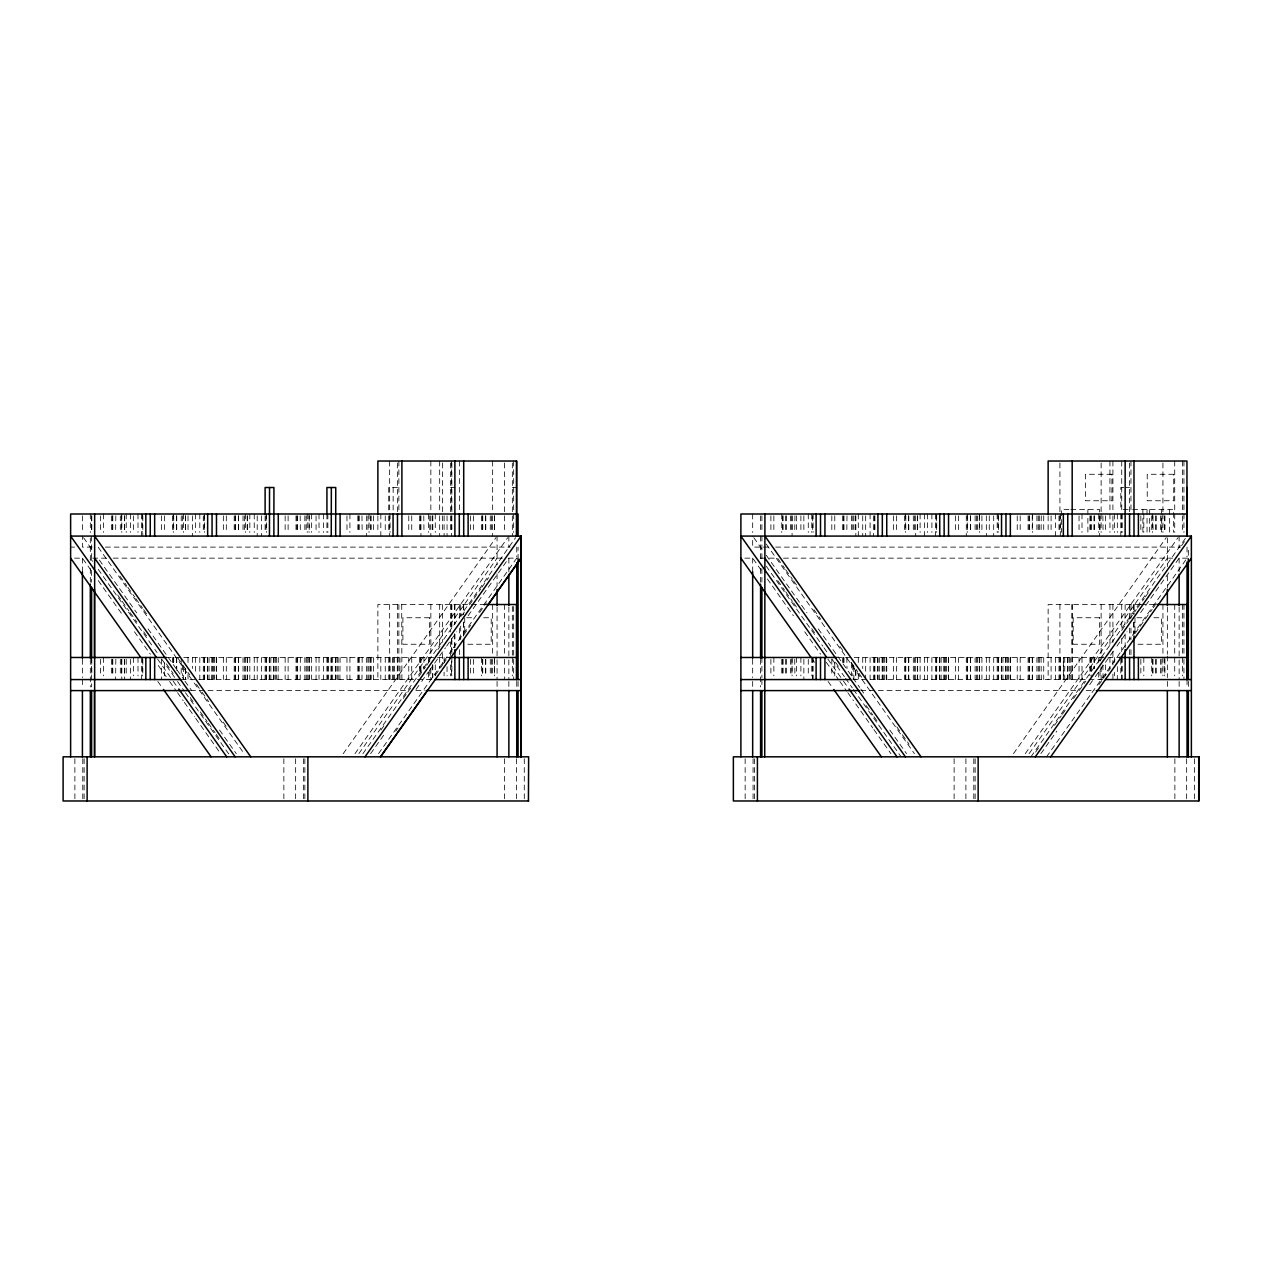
<?xml version="1.0" encoding="UTF-8"?>
<svg xmlns="http://www.w3.org/2000/svg" width="1262" height="1262" viewBox="0 0 1262 1262"><rect width="100%" height="100%" fill="white"/><g stroke="black" fill="none" stroke-linecap="round" stroke-linejoin="round"><path stroke-width="0.75" stroke-dasharray="5 3.75" d="M343.217 753.666L495.95 537.675M355.001 753.666L507.734 537.675M358.865 753.619L497.07 558.151M362.904 753.666L515.637 537.675M380.95 730.02L385.399 723.71M403.241 698.485L406.585 693.753M407.705 692.175L412.169 685.865M418.858 676.416L425.546 666.951M426.651 665.374L431.115 659.064M437.804 649.599L440.028 646.459M461.529 616.061L464.921 611.265M469.448 604.861L472.84 600.065M473.976 598.456L480.759 588.865M481.879 587.272L488.678 577.665M370.649 753.619L384.247 734.374M416.003 689.478L420.53 683.058M421.666 681.464L428.465 671.841M429.601 670.232L445.486 647.785M446.606 646.176L456.797 631.773M468.107 615.777L508.854 558.151L518.083 558.151L518.083 547.109M378.553 753.619L452.253 649.394M453.389 647.785L516.757 558.151M395.747 731.171L398.003 727.969M435.422 675.044L442.236 665.421M443.372 663.812L446.764 659.016M463.753 634.975L470.552 625.368M479.607 612.575L486.391 602.968M1013.481 753.666L1166.214 537.675M1025.265 753.666L1177.998 537.675M1029.129 753.619L1167.35 558.151M1030.944 756.821L1185.901 537.675M1035.613 752.089L1040.062 745.795M1054.559 725.287L1061.247 715.838M1062.367 714.26L1066.832 707.95M1073.52 698.485L1077.969 692.175M1079.089 690.598L1085.777 681.149M1100.275 660.641L1104.739 654.331M1121.618 630.464L1128.402 620.857M1129.537 619.263L1136.321 609.656M1137.456 608.063L1144.24 598.456M1145.375 596.863L1148.767 592.067M1181.563 545.673L1184.955 540.877M1040.913 753.619L1056.783 731.171M1089.674 684.667L1094.201 678.246M1095.337 676.653L1114.614 649.394M1116.886 646.176L1127.061 631.773M1140.643 612.575L1179.134 558.151L1188.347 558.151L1188.347 547.109M1046.545 756.821L1187.037 558.151M1098.902 684.667L1102.294 679.855M1103.43 678.246L1110.229 668.623M1135.153 633.382L1144.208 620.573M1145.344 618.979L1152.143 609.372M1153.263 607.763L1156.67 602.968M397.562 487.511L388.728 487.511L388.728 510.227M450.534 487.511L454.951 487.511M512.34 487.511L516.757 487.511M1123.748 487.511L1120.814 487.511L1120.814 510.227M1125.231 487.511L1129.632 487.511M1068.961 509.596L1061.389 509.596L1061.389 532.296M1070.854 509.596L1099.659 509.596L1099.659 536.082M1123.196 509.596L1130.768 509.596M1132.661 509.596L1173.518 509.596L1173.518 532.296M70.625 547.109L74.553 547.109M92.236 547.109L82.409 547.109L82.409 536.082M105.393 547.109L510.227 547.109M768.448 547.109L752.673 547.109L752.673 536.082M775.657 547.109L1180.491 547.109M74.553 558.151L82.409 558.151L92.599 572.554M106.45 558.151L90.265 558.151L92.568 561.353M113.249 558.151L502.355 558.151M744.817 558.151L752.688 558.151L761.727 570.96M760.544 558.151L776.714 558.151M783.513 558.151L1172.635 558.151M485.097 604.514L377.874 604.514L377.874 679.571M1139.87 604.514L1048.138 604.514L1048.138 679.571M1140.659 604.514L1155.566 604.514M466.593 617.749L474.165 617.749M483.63 617.749L491.202 617.749L491.202 644.251L464.716 644.251M1136.873 617.749L1144.445 617.749M1153.894 617.749L1161.466 617.749L1161.466 644.251L1134.98 644.251M166.237 657.486L452.727 657.486M836.706 657.486L1122.991 657.486M181.223 679.571L436.715 679.571M852.765 679.571L1105.544 679.571M190.499 690.598L409.093 690.598M415.892 690.598L424.805 690.598M860.763 690.598L1079.357 690.598M1086.156 690.598L1095.085 690.598M777.739 558.467L784.522 568.074M785.658 569.667L792.441 579.274M793.577 580.867L796.969 585.663M813.927 609.656L820.71 619.263M839.94 646.459L844.404 652.754M851.093 662.219L857.781 671.684M858.901 673.261L863.366 679.571M896.809 726.865L901.273 733.175M902.377 734.752L909.066 744.217M766.239 544.08L914.445 753.666M753.808 537.675L761.727 548.875M766.255 555.28L806.97 612.859M818.281 628.855L830.727 646.459M832.952 649.599L851.913 676.416M853.017 677.994L859.706 687.443M860.826 689.02L865.29 695.33M889.82 730.02L906.542 753.666M777.739 580.567L784.538 590.159M785.674 591.768L792.457 601.375M793.593 602.968L796.985 607.763M811.703 628.571L815.094 633.382M835.491 662.219L838.883 667.03M866.095 705.505L872.91 715.128M874.03 716.737L877.437 721.548M766.239 566.149L822.824 646.176M823.96 647.785L827.367 652.596M831.895 659.016L844.373 676.653M845.508 678.246L852.307 687.869M853.443 689.478L901.068 756.821M827.856 659.064L842.353 679.571M843.473 681.149L847.922 687.443M767.391 578.958L793.419 615.777M804.73 631.773L820.584 654.205M826.263 662.219L838.725 679.855M839.861 681.464L846.676 691.087M847.812 692.68L853.475 700.694M855.746 703.912L864.817 716.737M865.953 718.346L872.752 727.969M873.888 729.562L890.893 753.619M812.207 659.016L814.479 662.219M828.077 681.464L832.62 687.869M119.906 576.071L126.689 585.663M127.825 587.272L134.608 596.863M135.744 598.456L142.527 608.063M143.663 609.656L147.055 614.452M177.485 657.486L181.933 663.796M183.053 665.374L189.742 674.839M196.43 684.288L200.895 690.598M202.015 692.175L208.703 701.64M223.2 722.132L227.649 728.442M98.231 547.282L244.165 753.666M83.544 537.675L92.583 550.469M99.367 560.076L136.706 612.859M148.017 628.855L176.065 668.529M177.169 670.106L183.873 679.571M184.978 681.149L191.666 690.598M219.541 730.02L236.262 753.666M117.666 594.97L121.057 599.765M122.193 601.375L128.976 610.966M130.112 612.575L136.895 622.182M143.694 631.773L147.086 636.584M166.347 663.812L173.146 673.435M190.152 697.492L193.559 702.303M200.358 711.926L207.173 721.548M208.293 723.158L215.108 732.78M216.244 734.374L219.635 739.185M98.231 569.351L153.696 647.785M154.816 649.394L157.087 652.596M161.631 659.016L176.364 679.855M177.5 681.464L184.299 691.087M185.435 692.68L230.788 756.821M157.592 659.064L172.089 679.571M173.194 681.149L177.658 687.443M98.247 580.567L123.155 615.777M134.466 631.773L150.32 654.205M158.255 665.421L168.461 679.855M169.597 681.464L176.396 691.087M177.532 692.68L183.195 700.694M184.331 702.303L194.537 716.737M195.673 718.346L220.613 753.619M157.813 681.464L162.341 687.869M1194.562 758.746L1194.562 799.051M1188.347 681.401L1188.347 686.922M1187.037 547.109L1187.037 556.857M1187.037 679.571L1187.037 686.922M1186.659 758.746L1186.659 799.051M1183.945 461.024L1183.945 512.041M1183.945 513.997L1183.945 532.406M1183.945 604.514L1183.945 655.53M1183.945 659.332L1183.945 679.571M1182.62 461.024L1182.62 513.997M1182.62 515.842L1182.62 532.406M1182.62 604.514L1182.62 655.53M1182.62 657.486L1182.62 675.88M1179.134 536.082L1179.134 547.109M1179.134 558.151L1179.134 571.86M1179.134 607.117L1179.134 658.133M1179.134 659.979L1179.134 679.571M1179.134 681.401L1179.134 686.922M1174.717 461.024L1174.717 512.041M1174.717 513.997L1174.717 532.406M1174.717 604.514L1174.717 655.53M1174.717 657.486L1174.717 675.88M1174.875 758.746L1174.875 799.051M1169.369 509.596L1169.369 532.296M1167.35 537.912L1167.35 566.591M1167.35 575.772L1167.35 588.013M1167.35 607.117L1167.35 654.237M1167.35 656.066L1167.35 677.615M1167.35 681.401L1167.35 686.922M1164.889 515.842L1164.889 532.406M1164.889 659.332L1164.889 675.88M1164.7 515.842L1164.7 532.406M1164.7 657.486L1164.7 675.88M1162.933 462.98L1162.933 512.041M1162.933 513.997L1162.933 532.406M1162.933 604.514L1162.933 655.53M1162.933 657.486L1162.933 675.88M1161.86 515.842L1161.86 532.406M1161.86 659.332L1161.86 675.88M1161.466 509.596L1161.466 532.296M1160.551 515.842L1160.551 532.406M1160.551 659.332L1160.551 675.88M1156.055 515.842L1156.055 532.406M1156.055 659.332L1156.055 675.88M1155.866 515.842L1155.866 532.406M1155.866 659.332L1155.866 675.88M1153.026 515.842L1153.026 532.406M1153.026 659.332L1153.026 675.88M1152.632 513.997L1152.632 532.406M1152.632 659.332L1152.632 675.88M1151.717 515.842L1151.717 532.406M1151.717 657.486L1151.717 675.88M1149.682 509.596L1149.682 532.296M1147.032 509.596L1147.032 532.296M1143.814 513.997L1143.814 532.406M1143.814 657.486L1143.814 675.88M1142.883 509.596L1142.883 532.296M1140.848 515.842L1140.848 532.406M1140.848 659.332L1140.848 675.88M1134.98 617.749L1134.98 634.786M1133.986 604.514L1133.986 614.326M1133.986 622.166L1133.986 633.95M1133.781 604.514L1133.781 614.326M1133.781 622.166L1133.781 633.95M1130.957 461.024L1130.957 512.041M1130.957 604.514L1130.957 618.238M1130.957 628.05L1130.957 639.834M1130.957 649.646L1130.957 655.53M1129.632 462.98L1129.632 512.041M1129.632 604.514L1129.632 618.238M1129.632 628.05L1129.632 639.834M1129.632 649.646L1129.632 655.53M1125.152 604.514L1124.963 624.138M1125.152 633.95L1125.152 647.674M1122.123 513.997L1122.123 532.406M1122.123 657.486L1122.123 679.571M1121.729 461.024L1121.729 512.041M1121.729 513.997L1121.729 532.406M1121.729 604.514L1121.729 630.022M1121.729 638.572L1121.729 651.602M1121.729 657.486L1121.729 679.571M1120.814 513.997L1120.814 536.082M1120.814 659.332L1120.814 675.88M1117.327 513.997L1117.327 532.406M1117.327 666.683L1117.327 679.571M1114.362 513.997L1114.362 532.406M1114.362 657.486L1114.362 663.007M1114.362 672.204L1114.362 675.88M1112.91 461.024L1112.91 512.041M1112.91 515.842L1112.91 532.406M1112.91 604.514L1112.91 642.358M1112.91 651.602L1112.91 664.853M1112.91 674.05L1112.91 679.571M1109.945 461.024L1109.945 512.041M1109.945 513.997L1109.945 532.406M1109.945 604.514L1109.945 647.674M1109.945 657.486L1109.945 668.529M1105.544 515.842L1105.544 532.406M1105.544 664.853L1105.544 675.88M1102.878 515.842L1103.083 532.406M1102.878 664.853L1103.083 677.726M1101.127 462.98L1101.127 512.041M1101.127 513.997L1101.127 532.406M1101.127 604.514L1101.127 657.486M1101.127 666.683L1101.127 679.571M1100.054 515.842L1100.054 532.406M1100.054 657.486L1100.054 661.162M1100.054 670.374L1100.054 679.571M1098.729 513.997L1098.729 532.406M1098.729 657.486L1098.729 663.007M1098.729 672.204L1098.729 679.571M1094.249 515.842L1094.249 532.406M1094.249 657.486L1094.249 668.529M1094.059 515.842L1094.059 532.406M1094.059 657.486L1094.059 668.529M1091.22 515.842L1091.22 532.406M1091.22 657.486L1091.22 677.726M1090.825 515.842L1090.825 532.406M1090.825 657.486L1090.825 674.05M1089.911 515.842L1089.911 532.406M1089.911 657.486L1089.911 675.88M1087.876 509.596L1087.876 532.296M1082.007 513.997L1082.007 532.406M1082.007 657.486L1082.007 679.571M1079.042 515.842L1079.042 532.406M1079.042 657.486L1079.042 679.571M1072.179 604.514L1072.179 679.571M1071.974 604.514L1071.974 679.571M1070.223 657.486L1070.223 679.571M1069.151 657.486L1069.151 679.571M1067.826 657.486L1067.762 679.571M1067.557 657.486L1067.557 679.571M1064.734 657.486L1064.734 679.571M1060.317 513.997L1060.317 536.082M1060.317 657.486L1060.317 679.571M1059.922 462.98L1059.922 512.041M1059.922 515.842L1059.922 532.406M1059.922 604.514L1059.922 679.571M1059.007 515.842L1059.007 532.406M1059.007 657.486L1059.007 679.571M1055.505 513.997L1055.505 536.082M1055.505 657.486L1055.505 679.571M1051.088 515.842L1051.088 532.406M1051.088 657.486L1051.088 679.571M1048.138 515.842L1048.138 532.406M1043.721 515.842L1043.721 532.406M1043.721 657.486L1043.721 679.571M1041.276 515.842L1041.071 532.406M1041.071 657.486L1041.276 679.571M1039.304 515.842L1039.304 532.406M1039.304 657.486L1039.304 679.571M1038.247 515.842L1038.247 532.406M1038.247 657.486L1038.247 679.571M1036.922 515.842L1036.922 532.406M1036.922 657.486L1036.922 679.571M1032.442 513.997L1032.442 532.406M1032.442 657.486L1032.442 679.571M1032.237 515.842L1032.237 532.406M1032.237 657.486L1032.237 679.571M1029.413 515.842L1029.413 532.406M1029.413 657.486L1029.413 679.571M1029.019 515.842L1029.019 532.406M1029.019 657.486L1029.019 679.571M1028.088 515.842L1028.088 532.406M1028.088 657.486L1028.088 679.571M1020.185 515.842L1020.185 532.406M1020.185 657.486L1020.185 679.571M1017.235 515.842L1017.235 532.406M1017.235 657.486L1017.235 679.571M1010.357 657.486L1010.357 679.571M1010.168 657.486L1010.168 679.571M1008.401 657.486L1008.401 679.571M1007.344 657.486L1007.344 679.571M1006.019 657.486L1006.019 679.571M1005.751 657.486L1005.751 679.571M1002.927 657.486L1002.927 679.571M1001.539 657.486L1001.539 679.571M1001.334 657.486L1001.334 679.571M998.51 515.842L998.51 532.406M998.51 657.486L998.51 679.571M998.116 513.997L998.116 532.406M998.116 657.486L998.116 679.571M997.185 513.997L997.185 532.406M997.185 657.486L997.185 679.571M993.699 515.842L993.699 536.082M993.699 657.486L993.699 679.571M989.282 515.842L989.282 532.406M989.282 657.486L989.282 679.571M986.332 515.842L986.332 536.082M986.332 657.486L986.332 679.571M981.915 515.842L981.915 532.406M981.915 657.486L981.915 679.571M979.454 513.997L979.454 532.406M979.454 657.486L979.454 679.571M979.265 515.842L979.265 532.406M979.265 657.486L979.265 679.571M977.498 515.842L977.498 532.406M977.498 657.486L977.498 679.571M976.441 515.842L976.441 532.406M976.441 657.486L976.441 679.571M975.116 515.842L975.116 532.406M975.116 657.486L975.116 679.571M975.132 758.746L975.132 799.051M973.807 758.746L973.807 799.051M970.636 515.842L970.636 532.406M970.636 657.486L970.636 679.571M970.431 515.842L970.431 532.406M970.431 657.486L970.431 679.571M967.607 515.842L967.607 532.406M967.607 657.486L967.607 679.571M967.213 513.997L967.213 532.406M967.213 657.486L967.213 679.571M966.282 515.842L966.282 536.082M966.282 657.486L966.282 679.571M965.903 758.746L965.903 800.976M958.379 515.842L958.379 532.406M958.379 657.486L958.379 679.571M955.429 515.842L955.429 532.406M955.429 657.486L955.429 679.571M954.119 758.746L954.119 799.051M948.551 657.486L948.551 679.571M948.361 657.486L948.361 679.571M946.595 657.486L946.595 679.571M945.538 657.486L945.538 679.571M944.134 657.486L944.213 679.571M943.944 657.486L943.944 679.571M941.121 657.486L941.121 679.571M939.796 657.486L939.733 679.571M939.527 657.486L939.527 679.571M936.704 513.997L936.704 532.406M936.704 657.486L936.704 679.571M936.309 515.842L936.309 532.406M936.309 657.486L936.309 679.571M935.379 513.997L935.379 536.082M935.379 657.486L935.379 679.571M931.892 513.997L931.892 532.406M931.892 657.486L931.892 679.571M927.475 513.997L927.475 532.406M927.475 657.486L927.475 679.571M924.525 513.997L924.525 536.082M924.525 657.486L924.525 679.571M920.108 513.997L920.108 532.406M920.108 657.486L920.108 679.571M917.648 515.842L917.648 532.406M917.648 657.486L917.648 679.571M917.458 515.842L917.458 532.406M917.458 657.486L917.458 679.571M915.691 515.842L915.691 536.082M915.691 657.486L915.691 679.571M914.619 515.842L914.619 532.406M914.619 657.486L914.619 679.571M913.309 515.842L913.309 532.406M913.309 657.486L913.309 679.571M908.814 515.842L908.814 532.406M908.814 657.486L908.814 679.571M908.624 515.842L908.624 532.406M908.624 657.486L908.624 679.571M905.801 515.842L905.801 532.406M905.801 657.486L905.801 679.571M905.406 513.997L905.406 532.406M905.406 657.486L905.406 679.571M904.475 515.842L904.475 532.406M904.475 657.486L904.475 679.571M896.572 515.842L896.572 532.406M896.572 657.486L896.572 679.571M893.622 515.842L893.622 532.406M893.622 657.486L893.622 679.571M886.744 657.486L886.744 679.571M886.555 657.486L886.555 679.571M884.788 657.486L884.788 679.571M883.716 657.486L883.716 679.571M882.327 657.486L882.406 679.571M882.138 657.486L882.138 679.571M879.298 657.486L879.298 679.571M877.91 657.486L877.989 679.571M877.721 657.486L877.721 679.571M874.897 515.842L874.897 532.406M874.897 657.486L874.897 679.571M874.503 515.842L874.503 532.406M874.503 657.486L874.503 679.571M873.572 515.842L873.572 536.082M873.572 657.486L873.572 679.571M870.086 513.997L870.086 536.082M870.086 657.486L870.086 679.571M865.669 515.842L865.669 536.082M865.669 657.486L865.669 677.726M862.719 515.842L862.719 536.082M862.719 657.486L862.719 668.529M858.302 513.997L858.302 536.082M858.302 657.486L858.302 664.853M858.302 674.05L858.302 679.571M855.841 515.842L855.841 536.082M855.841 670.374L855.841 679.571M855.652 515.842L855.652 532.406M855.652 670.374L855.652 679.571M853.885 515.842L853.885 532.406M853.885 666.683L853.885 679.571M852.812 515.842L852.812 532.406M852.812 664.853L852.812 675.88M851.503 515.842L851.503 532.406M851.503 663.007L851.503 675.88M847.007 515.842L846.818 532.406M846.818 657.486L847.007 668.529M843.978 515.842L843.978 532.406M843.978 657.486L843.978 664.853M843.6 515.842L843.6 532.406M843.6 657.486L843.6 664.853M842.669 515.842L842.669 532.406M842.669 657.486L842.669 664.853M834.766 515.842L834.766 532.406M834.766 663.007L834.766 675.88M831.816 515.842L831.816 532.406M831.816 659.332L831.816 675.88M813.075 513.997L813.075 532.406M813.075 657.486L813.075 679.571M812.681 515.842L812.681 532.406M812.681 657.486L812.681 679.571M811.766 513.997L811.766 532.406M811.766 657.486L811.766 675.88M808.279 513.997L808.279 532.406M808.279 659.332L808.279 675.88M803.862 515.842L803.862 532.406M803.862 659.332L803.862 679.571M800.897 515.842L800.897 532.406M800.897 657.486L800.897 675.88M796.496 515.842L796.496 532.406M796.496 657.486L796.496 675.88M794.934 515.842L794.729 532.406M794.729 659.332L794.934 675.88M792.079 515.842L792.079 536.082M792.079 657.486L792.079 675.88M791.905 515.842L791.905 532.406M791.905 659.332L791.905 675.88M790.58 515.842L790.58 532.406M790.58 659.332L790.58 675.88M786.1 515.842L786.1 532.406M786.1 659.332L786.1 675.88M785.91 515.842L785.91 532.406M785.91 659.332L785.91 675.88M783.071 515.842L783.071 532.406M783.071 659.332L783.071 675.88M782.677 515.842L782.677 532.406M782.677 659.332L782.677 675.88M781.762 513.997L781.762 532.406M781.762 659.332L781.762 675.88M773.858 515.842L773.858 532.406M773.858 657.486L773.858 675.88M770.893 515.842L770.893 532.406M770.893 659.332L770.893 675.88M761.901 515.842L761.901 532.406M761.901 536.082L761.901 560.754M761.901 568.547L761.901 582.176M761.901 657.486L761.901 677.615M761.901 679.571L761.901 686.922M760.576 515.842L760.576 532.406M760.576 536.082L760.576 560.754M760.576 568.547L760.576 582.176M760.576 659.332L760.576 686.922M754.376 758.746L754.376 799.051M753.067 758.746L753.067 799.051M752.673 513.997L752.673 532.406M752.673 558.151L752.673 571.781M752.673 659.332L752.673 677.615M752.673 681.401L752.673 690.598M745.148 758.746L745.148 799.051M524.282 758.746L524.282 799.051M518.083 681.401L518.083 686.922M516.757 547.109L516.757 556.857M516.757 681.401L516.757 686.922M516.379 758.746L516.379 799.051M513.666 461.024L513.666 512.041M513.666 513.997L513.666 532.406M513.666 606.47L513.666 655.53M513.666 659.332L513.666 679.571M512.34 462.98L512.34 513.997M512.34 515.842L512.34 536.082M512.34 606.47L512.34 655.53M512.34 657.486L512.34 675.88M508.854 536.082L508.854 547.109M508.854 558.151L508.854 571.86M508.854 607.117L508.854 658.133M508.854 659.979L508.854 679.571M508.854 681.401L508.854 690.598M504.437 462.98L504.437 512.041M504.437 515.842L504.437 532.406M504.437 604.514L504.437 655.53M504.437 659.332L504.437 679.571M504.595 758.746L504.595 799.051M497.07 536.082L497.07 564.65M497.07 573.816L497.07 586.073M497.07 607.117L497.07 679.571M497.07 681.401L497.07 690.598M494.625 515.842L494.625 532.406M494.625 657.486L494.625 675.88M494.42 515.842L494.42 532.406M494.42 659.332L494.42 675.88M492.653 461.024L492.653 512.041M492.653 515.842L492.653 536.082M492.653 604.514L492.653 655.53M492.653 659.332L492.653 675.88M491.596 515.842L491.596 532.406M491.596 659.332L491.596 675.88M490.271 515.842L490.271 532.406M490.271 659.332L490.271 675.88M485.791 515.842L485.791 532.406M485.791 659.332L485.791 675.88M485.586 515.842L485.586 532.406M485.586 659.332L485.586 675.88M482.762 515.842L482.762 532.406M482.762 659.332L482.762 675.88M482.368 515.842L482.368 532.406M482.368 659.332L482.368 675.88M481.437 515.842L481.437 532.406M481.437 657.486L481.437 675.88M473.534 515.842L473.534 532.406M473.534 659.332L473.534 675.88M470.584 515.842L470.584 532.406M470.584 659.332L470.584 675.88M464.716 617.749L464.716 634.786M463.706 604.514L463.706 614.326M463.706 622.166L463.706 635.906M463.517 604.514L463.517 614.326M463.517 622.166L463.517 635.906M460.693 604.514L460.693 616.282M460.693 626.094L460.693 639.834M459.368 461.024L459.368 513.997M459.368 604.514L459.368 618.238M459.368 628.05L459.368 639.834M459.368 649.646L459.368 655.53M454.888 604.514L454.888 624.138M454.888 633.95L454.888 647.674M454.683 604.514L454.683 624.138M454.683 633.95L454.683 647.674M451.859 462.98L451.859 512.041M451.859 515.842L451.859 532.406M451.859 604.514L451.859 630.022M451.859 639.834L451.859 655.53M451.859 657.486L451.859 675.88M451.465 461.024L451.465 512.041M451.465 515.842L451.465 536.082M451.465 604.514L451.465 630.022M451.465 638.572L451.465 651.602M451.465 661.162L451.465 675.88M450.534 462.98L450.534 512.041M450.534 515.842L450.534 532.406M450.534 604.514L450.534 631.978M450.534 641.79L450.534 657.486M450.534 664.853L450.534 675.88M447.048 515.842L447.048 536.082M447.048 666.683L447.048 675.88M444.098 515.842L444.098 536.082M444.098 657.486L444.098 663.007M444.098 672.204L444.098 675.88M442.631 462.98L442.631 512.041M442.631 515.842L442.631 532.406M442.631 604.514L442.631 642.358M442.631 653.558L442.631 664.853M439.681 461.024L439.681 512.041M439.681 515.842L439.681 536.082M439.681 604.514L439.681 647.674M439.681 657.486L439.681 668.529M435.264 513.997L435.264 532.406M435.264 664.853L435.264 675.88M432.803 515.842L432.803 532.406M432.803 664.853L432.803 677.726M432.614 515.842L432.614 532.406M432.614 664.853L432.614 677.726M430.847 461.024L430.847 512.041M430.847 515.842L430.847 536.082M430.847 604.514L430.847 657.486M430.847 668.529L430.847 679.571M429.79 515.842L429.79 532.406M429.79 657.486L429.79 661.162M429.79 670.374L429.79 679.571M428.465 513.997L428.465 532.406M428.465 657.486L428.465 663.007M428.465 672.204L428.465 679.571M423.78 515.842L423.985 532.406M423.985 657.486L423.78 668.529M420.956 515.842L420.956 536.082M420.956 657.486L420.956 674.05M420.562 515.842L420.562 532.406M420.562 657.486L420.562 674.05M419.631 515.842L419.631 532.406M419.631 657.486L419.631 674.05M411.727 515.842L411.727 532.406M411.727 657.486L411.727 679.571M408.778 515.842L408.778 532.406M408.778 657.486L408.778 679.571M401.71 604.514L401.9 679.571M399.944 657.486L399.944 679.571M398.871 461.024L398.871 513.997M398.871 604.514L398.871 679.571M397.562 462.98L397.562 513.997M397.562 604.514L397.562 679.571M397.293 657.486L397.293 679.571M394.47 657.486L394.47 679.571M393.145 487.511L393.145 510.826M393.066 657.486L393.145 679.571M392.876 657.486L392.876 679.571M390.053 513.997L390.053 532.406M390.053 657.486L390.053 679.571M389.658 461.024L389.658 513.997M389.658 515.842L389.658 536.082M389.658 604.514L389.658 679.571M388.728 515.842L388.728 532.406M388.728 657.486L388.728 679.571M385.241 515.842L385.241 532.406M385.241 657.486L385.241 679.571M380.824 513.997L380.824 536.082M380.824 657.486L380.824 679.571M377.874 515.842L377.874 532.406M373.457 515.842L373.457 532.406M373.457 657.486L373.457 679.571M370.996 515.842L370.996 532.406M370.996 657.486L370.996 679.571M370.807 515.842L370.807 532.406M370.807 657.486L370.807 679.571M369.04 513.997L369.04 532.406M369.04 657.486L369.04 679.571M367.968 515.842L367.968 532.406M367.968 657.486L367.968 679.571M366.658 515.842L366.658 536.082M366.658 657.486L366.658 679.571M361.973 515.842L362.162 532.406M362.162 657.486L361.973 679.571M359.149 515.842L359.149 532.406M359.149 657.486L359.149 679.571M358.755 515.842L358.755 532.406M358.755 657.486L358.755 679.571M357.824 515.842L357.824 532.406M357.824 657.486L357.824 679.571M349.921 513.997L349.921 532.406M349.921 657.486L349.921 679.571M346.971 515.842L346.971 532.406M346.971 657.486L346.971 679.571M340.093 657.486L339.904 679.571M338.137 657.486L338.137 679.571M337.064 657.486L337.064 679.571M335.755 657.486L335.755 679.571M335.487 657.486L335.487 679.571M332.647 657.486L332.647 679.571M331.259 657.486L331.259 679.571M331.07 657.486L331.07 679.571M328.246 657.486L328.246 679.571M327.852 513.997L327.852 532.406M327.852 657.486L327.852 679.571M326.921 513.997L326.921 532.406M326.921 657.486L326.921 679.571M323.435 513.997L323.435 532.406M323.435 657.486L323.435 679.571M319.018 513.997L319.018 532.406M319.018 657.486L319.018 679.571M316.068 515.842L316.068 532.406M316.068 657.486L316.068 679.571M311.651 513.997L311.651 532.406M311.651 657.486L311.651 679.571M309.19 515.842L309.19 532.406M309.19 657.486L309.19 679.571M309.001 513.997L309.001 532.406M309.001 657.486L309.001 679.571M307.234 513.997L307.234 532.406M307.234 657.486L307.234 679.571M306.161 515.842L306.161 532.406M306.161 657.486L306.161 679.571M304.852 515.842L304.852 532.406M304.852 657.486L304.852 679.571M304.852 758.746L304.852 799.051M303.543 758.746L303.543 800.976M300.167 515.842L300.356 532.406M300.356 657.486L300.167 679.571M297.327 515.842L297.327 532.406M297.327 657.486L297.327 679.571M296.933 515.842L296.933 532.406M296.933 657.486L296.933 679.571M296.018 515.842L296.018 532.406M296.018 657.486L296.018 679.571M295.639 758.746L295.639 799.051M288.115 515.842L288.115 532.406M288.115 657.486L288.115 679.571M285.149 515.842L285.149 532.406M285.149 657.486L285.149 679.571M283.855 758.746L283.855 799.051M278.287 657.486L278.082 679.571M276.331 657.486L276.331 679.571M275.258 657.486L275.258 679.571M273.933 657.486L273.933 679.571M273.68 657.486L273.68 679.571M270.841 657.486L270.841 679.571M269.453 657.486L269.532 679.571M269.263 657.486L269.263 679.571M266.424 513.997L266.424 532.406M266.424 657.486L266.424 679.571M266.03 515.842L266.03 532.406M266.03 657.486L266.03 679.571M265.115 515.842L265.115 532.406M265.115 657.486L265.115 679.571M261.613 515.842L261.613 536.082M261.613 657.486L261.613 679.571M257.211 515.842L257.211 536.082M257.211 657.486L257.211 679.571M254.246 513.997L254.246 532.406M254.246 657.486L254.246 679.571M249.829 513.997L249.829 532.406M249.829 657.486L249.829 679.571M247.384 515.842L247.384 532.406M247.384 657.486L247.384 679.571M247.178 515.842L247.178 532.406M247.178 657.486L247.178 679.571M245.427 513.997L245.427 532.406M245.427 657.486L245.427 679.571M244.355 515.842L244.355 532.406M244.355 657.486L244.355 679.571M243.03 515.842L243.03 532.406M243.03 657.486L243.03 679.571M238.55 515.842L238.55 532.406M238.55 657.486L238.55 679.571M238.36 515.842L238.36 532.406M238.36 657.486L238.36 679.571M235.521 515.842L235.521 532.406M235.521 657.486L235.521 679.571M235.126 515.842L235.126 532.406M235.126 657.486L235.126 679.571M234.211 515.842L234.211 532.406M234.211 657.486L234.211 679.571M226.308 515.842L226.308 532.406M226.308 657.486L226.308 679.571M223.342 515.842L223.342 532.406M223.342 657.486L223.342 679.571M216.48 657.486L216.48 679.571M216.275 657.486L216.275 679.571M214.524 657.486L214.524 679.571M213.452 657.486L213.452 679.571M212.126 657.486L212.126 679.571M212.063 657.486L211.858 679.571M209.035 657.486L209.035 679.571M207.646 657.486L207.709 679.571M207.457 657.486L207.457 679.571M204.618 513.997L204.618 532.406M204.618 657.486L204.618 679.571M204.223 515.842L204.223 532.406M204.223 657.486L204.223 679.571M203.292 515.842L203.292 532.406M203.292 657.486L203.292 679.571M199.806 513.997L199.806 532.406M199.806 657.486L199.806 679.571M195.389 513.997L195.389 532.406M195.389 657.486L195.389 674.05M192.439 515.842L192.439 536.082M192.439 657.486L192.439 668.529M188.022 515.842L188.022 532.406M188.022 657.486L188.022 664.853M188.022 674.05L188.022 679.571M185.577 515.842L185.577 532.406M185.577 668.529L185.577 679.571M185.372 515.842L185.372 532.406M185.372 668.529L185.372 679.571M183.605 513.997L183.605 532.406M183.605 666.683L183.605 679.571M182.548 515.842L182.548 532.406M182.548 664.853L182.548 675.88M181.223 515.842L181.223 532.406M181.223 659.332L181.223 675.88M176.743 515.842L176.743 532.406M176.743 657.486L176.743 670.374M176.538 515.842L176.538 532.406M176.538 657.486L176.538 668.529M173.714 515.842L173.714 532.406M173.714 657.486L173.714 664.853M173.32 513.997L173.32 532.406M173.32 657.486L173.32 664.853M172.389 515.842L172.389 532.406M172.389 657.486L172.389 664.853M164.486 515.842L164.486 532.406M164.486 663.007L164.486 675.88M161.536 515.842L161.536 532.406M161.536 659.332L161.536 679.571M142.811 515.842L142.811 536.082M142.811 659.332L142.811 675.88M142.417 513.997L142.417 532.406M142.417 657.486L142.417 675.88M141.486 513.997L141.486 536.082M141.486 657.486L141.486 679.571M138 513.997L138 532.406M138 657.486L138 675.88M133.583 515.842L133.583 532.406M133.583 657.486L133.583 675.88M130.633 513.997L130.633 532.406M130.633 659.332L130.633 679.571M126.216 513.997L126.216 532.406M126.216 659.332L126.216 675.88M124.654 515.842L124.654 532.406M124.654 659.332L124.654 675.88M124.465 515.842L124.465 532.406M124.465 659.332L124.465 679.571M121.799 513.997L121.799 532.406M121.799 659.332L121.799 679.571M121.641 515.842L121.641 532.406M121.641 659.332L121.641 675.88M120.316 515.842L120.316 532.406M120.316 659.332L120.316 675.88M115.836 515.842L115.631 532.406M115.836 659.332L115.631 679.571M112.807 515.842L112.807 532.406M112.807 659.332L112.807 675.88M112.413 515.842L112.413 532.406M112.413 659.332L112.413 675.88M111.482 515.842L111.482 532.406M111.482 659.332L111.482 675.88M103.579 513.997L103.579 532.406M103.579 657.486L103.579 675.88M100.629 515.842L100.629 532.406M100.629 659.332L100.629 675.88M91.795 515.842L91.795 532.406M91.795 659.332L91.795 675.88M91.637 515.842L91.637 532.406M91.637 536.082L91.637 562.047M91.637 570.487L91.637 582.176M91.637 657.486L91.637 686.922M90.312 513.997L90.312 532.406M90.312 537.912L90.312 560.754M90.312 568.547L90.312 582.176M90.312 659.332L90.312 686.922M84.112 758.746L84.112 799.051M82.787 758.746L82.787 799.051M82.409 515.842L82.409 532.406M82.409 558.151L82.409 571.781M82.409 659.332L82.409 677.615M82.409 679.571L82.409 686.922M74.884 758.746L74.884 799.051M1111.917 474.275L1085.415 474.275L1085.415 500.762L1111.917 500.762L1111.917 474.275M1173.723 474.275L1147.221 474.275L1147.221 500.762L1173.723 500.762L1173.723 474.275M429.395 617.749L402.893 617.749L402.893 644.251L429.395 644.251L429.395 617.749M1099.659 617.749L1073.173 617.749L1073.173 644.251L1099.659 644.251L1099.659 617.749M1063.409 679.571L1063.409 657.486L1063.345 679.571"/><path stroke-width="1.5" d="M365.018 756.821L521.111 536.082L70.625 536.082L156.472 657.486M380.43 756.821L428.055 689.478M488.094 604.561L520.906 558.151M380.619 756.821L521.111 558.151M1035.282 756.821L1191.375 536.082L764.93 536.082L921.023 756.821M1050.694 756.821L1191.375 558.151M1186.958 513.997L740.889 513.997L740.889 756.821M764.52 536.082L740.889 536.082L826.736 657.486M486.785 604.514L516.694 604.514M1157.049 604.514L1186.958 604.514L1186.958 679.571M70.625 657.486L166.442 657.486M449.004 657.486L516.694 657.486M740.889 657.486L836.706 657.486M1119.268 657.486L1186.958 657.486M70.625 679.571L180.182 679.571M435.264 679.571L521.111 679.571M740.889 679.571L764.52 679.571M764.93 679.571L850.446 679.571M1105.528 679.571L1191.375 679.571M70.625 690.598L188.984 690.598M426.319 690.598L521.111 690.598M740.889 690.598L859.248 690.598M1096.583 690.598L1191.375 690.598M528.636 800.976L63.1 800.976L63.1 756.821L528.636 756.821L528.431 800.976M764.93 558.151L905.406 756.821M849.042 689.02L896.982 756.821M740.889 558.151L811.072 657.407M833.756 689.478L881.381 756.821M94.65 536.082L250.744 756.821M94.65 558.151L235.142 756.821M178.778 689.02L226.718 756.821M70.625 558.151L140.808 657.407M163.476 689.478L211.101 756.821M1198.711 756.821L1198.711 800.976M1191.375 536.082L1191.375 756.821M1188.347 558.798L1188.347 679.571M1188.347 690.598L1188.347 756.821M1187.037 487.511L1187.037 536.082M1187.037 562.063L1187.037 679.571M1187.037 690.598L1187.037 756.821M1186.958 536.082L1186.958 461.024L1048.138 461.024L1048.138 513.997M1179.134 574.384L1179.134 605.555M1179.134 690.598L1179.134 756.821M1167.35 589.48L1167.35 605.555M1167.35 690.598L1167.35 756.821M1138.403 513.997L1138.403 536.082M1138.403 657.486L1138.403 679.571M1133.986 461.024L1133.986 536.082M1133.986 635.906L1133.986 679.571M1129.569 513.997L1129.569 536.082M1129.569 657.486L1129.569 679.571M1125.152 461.024L1125.152 536.082M1125.152 649.646L1125.152 679.571M1072.179 461.024L1072.179 536.082M1067.762 513.997L1067.762 536.082M1063.345 513.997L1063.345 536.082M1010.357 513.997L1010.357 536.082M1005.956 513.997L1005.956 536.082M1001.539 513.997L1001.539 536.082M978.145 756.821L978.145 800.976M948.551 513.997L948.551 536.082M944.134 513.997L944.134 536.082M939.733 513.997L939.733 536.082M886.744 513.997L886.744 536.082M882.327 513.997L882.327 536.082M877.91 513.997L877.91 536.082M824.938 513.997L824.938 536.082M824.938 657.486L824.938 679.571M820.521 513.997L820.521 536.082M820.521 657.486L820.521 679.571M816.104 513.997L816.104 536.082M816.104 657.486L816.104 679.571M764.93 513.997L764.725 756.821M761.901 587.366L761.901 658.133M761.901 690.598L761.901 756.821M760.576 584.117L760.576 658.133M760.576 690.598L760.576 756.821M757.405 756.821L757.405 800.976M752.673 571.781L752.673 658.133M752.673 690.598L752.673 756.821M521.111 536.082L521.111 756.821M520.906 536.082L520.906 756.821M518.083 536.082L518.083 513.997L70.625 513.997L70.625 756.821M518.083 558.798L518.083 679.571M518.083 690.598L518.083 756.821M516.694 536.082L516.694 461.024L377.874 461.024L377.874 513.997M516.757 562.694L516.694 679.571M516.757 690.598L516.757 756.821M516.489 461.024L516.489 536.082M516.489 604.514L516.489 679.571M508.854 574.384L508.854 605.555M508.854 690.598L508.854 756.821M497.07 589.48L497.07 605.555M497.07 690.598L497.07 756.821M468.123 513.997L468.123 536.082M468.123 657.486L468.123 679.571M463.706 461.024L463.706 536.082M463.706 639.834L463.706 679.571M459.305 513.997L459.305 536.082M459.305 657.486L459.305 679.571M454.888 461.024L454.888 536.082M454.888 649.646L454.888 679.571M401.9 461.024L401.9 536.082M397.483 513.997L397.483 536.082M393.066 513.997L393.066 536.082M340.093 513.997L340.093 536.082M335.676 536.082L335.755 487.511L326.921 487.511L326.921 513.997M331.338 487.511L331.259 536.082M307.881 756.821L307.881 800.976M278.287 513.997L278.287 536.082M273.87 536.082L273.933 487.511L265.115 487.511L265.115 513.997M269.532 487.511L269.453 536.082M216.48 513.997L216.48 536.082M212.063 513.997L212.063 536.082M207.646 513.997L207.646 536.082M154.658 513.997L154.658 536.082M154.658 657.486L154.658 679.571M150.257 513.997L150.257 536.082M150.257 657.486L150.257 679.571M145.84 513.997L145.84 536.082M145.84 657.486L145.84 679.571M94.65 513.997L94.65 756.821M94.461 589.322L94.461 658.133M94.461 690.598L94.461 756.821M91.637 587.366L91.637 658.133M91.637 690.598L91.637 756.821M90.312 584.117L90.312 658.133M90.312 690.598L90.312 756.821M87.125 756.821L87.125 800.976M82.409 571.781L82.409 658.133M82.409 690.598L82.409 756.821M1198.9 756.821L733.364 756.821L733.364 800.976L1198.9 800.976L1198.9 756.821"/></g></svg>
